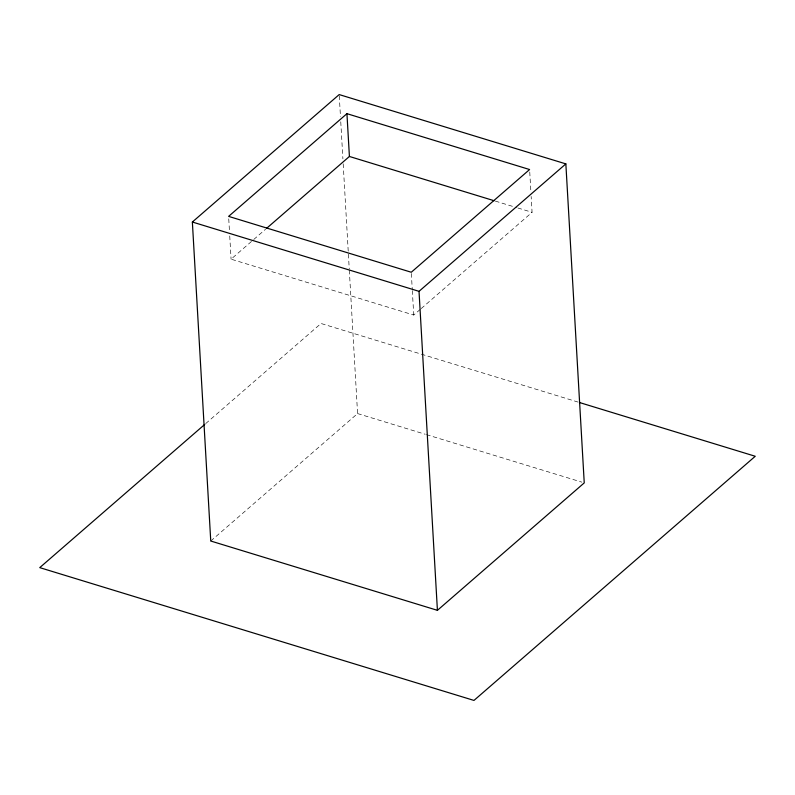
<?xml version="1.0" encoding="UTF-8"?>
<svg xmlns="http://www.w3.org/2000/svg" width="795" height="795" viewBox="0 0 795 795"><rect width="100%" height="100%" fill="white"/><g stroke="black" fill="none" stroke-linecap="round" stroke-linejoin="round"><path stroke-width="0.6" stroke-dasharray="3.98 2.98" d="M420.267 309.374L413.738 315.039L231.077 259.17L265.55 229.248M205.706 423.586L321.031 323.486L578.482 402.21M421.191 308.569L532.074 212.325L531.149 196.435M210.755 541.017L357.581 413.569L349.313 270.151M495.305 201.085L516.651 207.614M517.833 207.972L532.074 212.325M357.581 413.569L425.226 434.259M426.418 434.617L581.87 482.158M529.748 171.978L530.871 191.545M411.343 273.47L412.257 289.36M412.327 290.582L413.738 315.039M339.266 95.807L340.479 116.835M340.757 121.774L342.903 158.871M343.182 163.82L349.243 268.909M228.751 218.824L229.457 231.057M229.735 235.946L231.077 259.17"/><path stroke-width="1.19" d="M192.36 222.024L339.197 94.575L565.851 163.889L584.245 482.893L437.419 610.331L210.755 541.017L192.36 222.024L419.025 291.338L565.851 163.889M346.938 113.675L228.612 216.379L411.273 272.248L529.599 169.534L346.938 113.675L349.412 156.466L266.484 228.443M204.772 424.401L39.75 567.63L473.969 700.425L755.25 456.27L579.664 402.578M349.412 156.466L494.112 200.718M419.025 291.338L437.419 610.331"/></g></svg>
